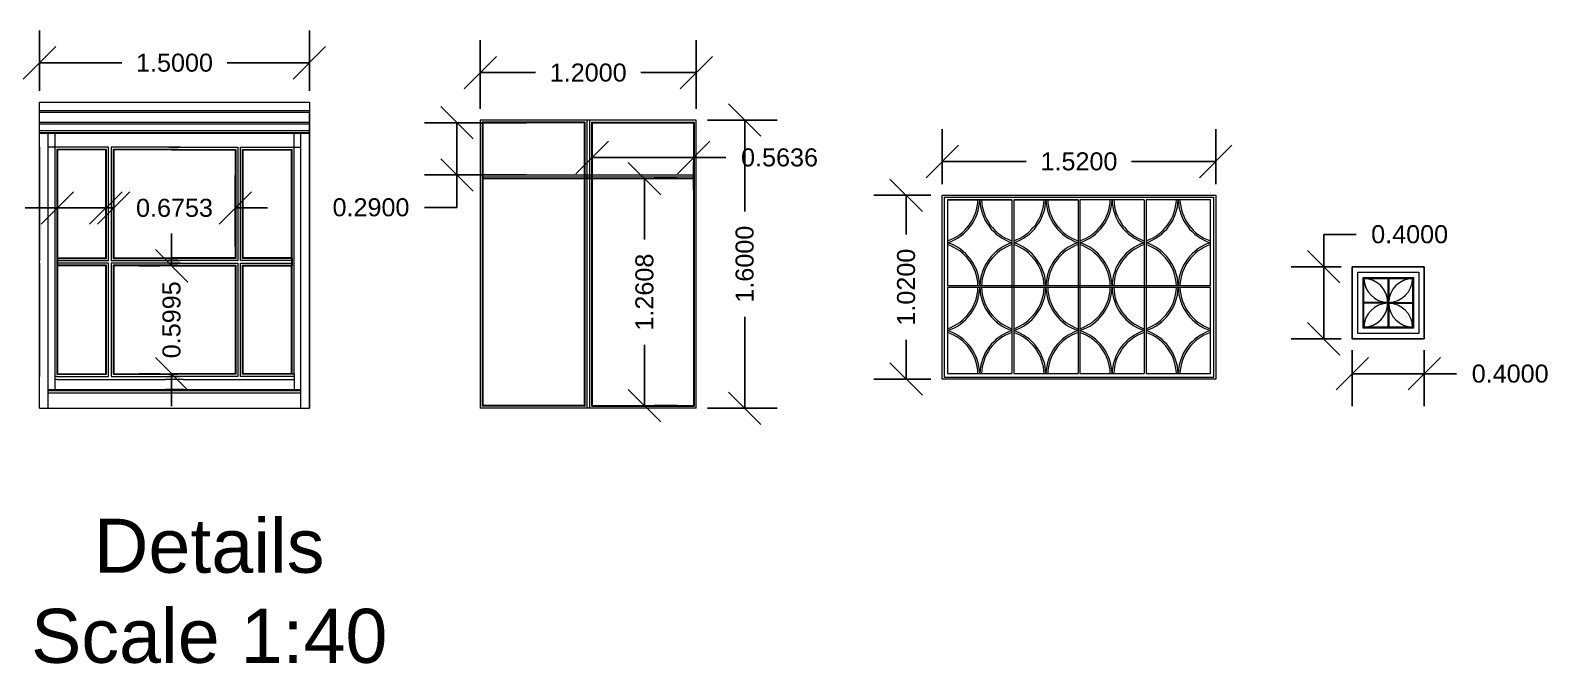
# Model space of a CAD drawing. Header units: inches. Extents: x 16.3 to 32.1, y 12.3 to 22.2.
# Drawn here: x 23.67 to 32.1, y 12.26 to 15.77 of the extents above; entities that cross this region are included whole.
import ezdxf

# ---------------------------------------------------------------- set-up
doc = ezdxf.new("R2010")
doc.units = ezdxf.units.IN
doc.header["$MEASUREMENT"] = 0
doc.layers.add('wall', color=5, linetype='Continuous')
doc.styles.get("Standard").update_dxf_attribs({"font": 'arial.ttf'})
doc.dimstyles.get("Standard").update_dxf_attribs({"dimtxt": 0.1, "dimasz": 0.18, "dimexe": 0.18, "dimexo": 0.0625, "dimgap": 0.09, "dimtad": 0, "dimtoh": 1, "dimdec": 4, "dimzin": 0, "dimdsep": 46, "dimtxsty": 'Standard', "dimblk": 'OBLIQUE', "dimcen": 0.09, "dimadec": 0, "dimazin": 0, "dimtfac": 1, "dimtdec": 4, "dimtofl": 0, "dimtmove": 0, "dimatfit": 3, "dimldrblk": 'OBLIQUE', "dimfxl": 1, "dimtolj": 1, "dimtzin": 0, "dimarcsym": 0})

# ---------------------------------------------------------------- blocks, each defined once
blk = doc.blocks.new('_Oblique')
at = {"color": 0, "linetype": 'ByBlock', "lineweight": -2}
blk.add_line((-0.5, -0.5), (0.5, 0.5), dxfattribs=at)
blk = doc.blocks.new('*D39')
at = {"color": 0, "lineweight": -2, "transparency": 16777216}
for p, q in [((23.7235, 15.436), (23.7235, 15.7717)), ((25.2235, 15.436), (25.2235, 15.7717)), ((23.7235, 15.5917), (24.1808, 15.5917)), ((25.2235, 15.5917), (24.7662, 15.5917))]:
    blk.add_line(p, q, dxfattribs=at)
at = {"layer": 'Defpoints', "color": 0, "lineweight": 9, "transparency": 16777216}
for p in [(25.2235, 15.5917), (23.7235, 15.3735), (25.2235, 15.3735)]:
    blk.add_point(p, dxfattribs=at)
at = {"color": 0, "lineweight": -2, "transparency": 16777216, "xscale": 0.18, "yscale": 0.18, "zscale": 0.18, "rotation": 180}
blk.add_blockref('_Oblique', (23.7235, 15.5917), dxfattribs=at)
at = {"color": 0, "lineweight": -2, "transparency": 16777216, "xscale": 0.18, "yscale": 0.18, "zscale": 0.18}
blk.add_blockref('_Oblique', (25.2235, 15.5917), dxfattribs=at)
at = {"color": 0, "lineweight": 9, "transparency": 16777216, "insert": (24.4735, 15.5917), "char_height": 0.1, "attachment_point": 5}
blk.add_mtext('\\A1;1.5000', dxfattribs=at)
blk = doc.blocks.new('*D41')
at = {"color": 0, "lineweight": -2, "transparency": 16777216}
for p, q in [((24.1359, 14.5709), (24.1359, 14.9658)), ((24.8112, 14.5709), (24.8112, 14.9658)), ((24.1359, 14.7858), (23.9559, 14.7858)), ((24.8112, 14.7858), (24.9912, 14.7858))]:
    blk.add_line(p, q, dxfattribs=at)
at = {"layer": 'Defpoints', "color": 0, "lineweight": 9, "transparency": 16777216}
for p in [(24.8112, 14.7858), (24.1359, 14.5084), (24.8112, 14.5084)]:
    blk.add_point(p, dxfattribs=at)
at = {"color": 0, "lineweight": -2, "transparency": 16777216, "xscale": 0.18, "yscale": 0.18, "zscale": 0.18}
blk.add_blockref('_Oblique', (24.1359, 14.7858), dxfattribs=at)
at = {"color": 0, "lineweight": -2, "transparency": 16777216, "xscale": 0.18, "yscale": 0.18, "zscale": 0.18, "rotation": 180}
blk.add_blockref('_Oblique', (24.8112, 14.7858), dxfattribs=at)
at = {"color": 0, "lineweight": 9, "transparency": 16777216, "insert": (24.4735, 14.7858), "char_height": 0.1, "attachment_point": 5}
blk.add_mtext('\\A1;0.6753', dxfattribs=at)
blk = doc.blocks.new('*D42')
at = {"color": 0, "lineweight": -2, "transparency": 16777216}
for p, q in [((23.823, 14.8483), (23.823, 14.9658)), ((24.092, 14.8483), (24.092, 14.9658)), ((23.823, 14.7858), (23.643, 14.7858)), ((24.092, 14.7858), (23.823, 14.7858))]:
    blk.add_line(p, q, dxfattribs=at)
at = {"layer": 'Defpoints', "color": 0, "lineweight": 9, "transparency": 16777216}
for p in [(23.823, 14.7858), (23.823, 14.7858), (24.092, 14.7858)]:
    blk.add_point(p, dxfattribs=at)
at = {"color": 0, "lineweight": -2, "transparency": 16777216, "xscale": 0.18, "yscale": 0.18, "zscale": 0.18, "rotation": 180}
blk.add_blockref('_Oblique', (23.823, 14.7858), dxfattribs=at)
at = {"color": 0, "lineweight": -2, "transparency": 16777216, "xscale": 0.18, "yscale": 0.18, "zscale": 0.18}
blk.add_blockref('_Oblique', (24.092, 14.7858), dxfattribs=at)
at = {"color": 0, "lineweight": 9, "transparency": 16777216, "insert": (23.3551, 14.7858), "char_height": 0.1, "attachment_point": 5}
blk.add_mtext('\\A1;0.2691', dxfattribs=at)
blk = doc.blocks.new('*D43')
at = {"color": 0, "lineweight": -2, "transparency": 16777216}
for p, q in [((24.4573, 14.4645), (24.4573, 14.6445)), ((24.3948, 14.4645), (24.2773, 14.4645)), ((24.3948, 13.865), (24.2773, 13.865)), ((24.4573, 13.865), (24.4573, 13.685))]:
    blk.add_line(p, q, dxfattribs=at)
at = {"layer": 'Defpoints', "color": 0, "lineweight": 9, "transparency": 16777216}
for p in [(24.4573, 14.4645), (24.4573, 13.865), (24.4573, 13.865)]:
    blk.add_point(p, dxfattribs=at)
at = {"color": 0, "lineweight": -2, "transparency": 16777216, "xscale": 0.18, "yscale": 0.18, "zscale": 0.18}
for p, rotation in [((24.4573, 14.4645), 270), ((24.4573, 13.865), 90)]:
    blk.add_blockref('_Oblique', p, dxfattribs=dict(at, rotation=rotation))
at = {"color": 0, "lineweight": 9, "transparency": 16777216, "insert": (24.4573, 14.1648), "char_height": 0.1, "attachment_point": 5, "rotation": 90}
blk.add_mtext('\\A1;0.5995', dxfattribs=at)
blk = doc.blocks.new('*D44')
at = {"color": 0, "lineweight": -2, "transparency": 16777216}
for p, q in [((27.4349, 15.2735), (27.8219, 15.2735)), ((27.6419, 15.2735), (27.6419, 14.7662)), ((27.6419, 13.6735), (27.6419, 14.1808)), ((27.4349, 13.6735), (27.8219, 13.6735))]:
    blk.add_line(p, q, dxfattribs=at)
at = {"layer": 'Defpoints', "color": 0, "lineweight": 9, "transparency": 16777216}
for p in [(27.3724, 15.2735), (27.3724, 13.6735), (27.6419, 13.6735)]:
    blk.add_point(p, dxfattribs=at)
at = {"color": 0, "lineweight": -2, "transparency": 16777216, "xscale": 0.18, "yscale": 0.18, "zscale": 0.18}
for p, rotation in [((27.6419, 15.2735), 90), ((27.6419, 13.6735), 270)]:
    blk.add_blockref('_Oblique', p, dxfattribs=dict(at, rotation=rotation))
at = {"color": 0, "lineweight": 9, "transparency": 16777216, "insert": (27.6419, 14.4735), "char_height": 0.1, "attachment_point": 5, "rotation": 90}
blk.add_mtext('\\A1;1.6000', dxfattribs=at)
blk = doc.blocks.new('*D45')
at = {"color": 0, "lineweight": -2, "transparency": 16777216}
for p, q in [((26.1724, 15.336), (26.1724, 15.7169)), ((27.3724, 15.336), (27.3724, 15.7169)), ((26.1724, 15.5369), (26.4797, 15.5369)), ((27.3724, 15.5369), (27.0651, 15.5369))]:
    blk.add_line(p, q, dxfattribs=at)
at = {"layer": 'Defpoints', "color": 0, "lineweight": 9, "transparency": 16777216}
for p in [(27.3724, 15.5369), (26.1724, 15.2735), (27.3724, 15.2735)]:
    blk.add_point(p, dxfattribs=at)
at = {"color": 0, "lineweight": -2, "transparency": 16777216, "xscale": 0.18, "yscale": 0.18, "zscale": 0.18, "rotation": 180}
blk.add_blockref('_Oblique', (26.1724, 15.5369), dxfattribs=at)
at = {"color": 0, "lineweight": -2, "transparency": 16777216, "xscale": 0.18, "yscale": 0.18, "zscale": 0.18}
blk.add_blockref('_Oblique', (27.3724, 15.5369), dxfattribs=at)
at = {"color": 0, "lineweight": 9, "transparency": 16777216, "insert": (26.7724, 15.5369), "char_height": 0.1, "attachment_point": 5}
blk.add_mtext('\\A1;1.2000', dxfattribs=at)
blk = doc.blocks.new('*D46')
at = {"color": 0, "lineweight": -2, "transparency": 16777216}
for p, q in [((26.7943, 15.0658), (27.3579, 15.0658)), ((26.7943, 15.0422), (26.7943, 14.8858)), ((27.3579, 15.0658), (27.5379, 15.0658)), ((27.3579, 15.0422), (27.3579, 14.8858))]:
    blk.add_line(p, q, dxfattribs=at)
at = {"layer": 'Defpoints', "color": 0, "lineweight": 9, "transparency": 16777216}
for p in [(26.7943, 15.1047), (27.3579, 15.1047), (27.3579, 15.0658)]:
    blk.add_point(p, dxfattribs=at)
at = {"color": 0, "lineweight": -2, "transparency": 16777216, "xscale": 0.18, "yscale": 0.18, "zscale": 0.18, "rotation": 180}
blk.add_blockref('_Oblique', (26.7943, 15.0658), dxfattribs=at)
at = {"color": 0, "lineweight": -2, "transparency": 16777216, "xscale": 0.18, "yscale": 0.18, "zscale": 0.18}
blk.add_blockref('_Oblique', (27.3579, 15.0658), dxfattribs=at)
at = {"color": 0, "lineweight": 9, "transparency": 16777216, "insert": (27.8355, 15.0658), "char_height": 0.1, "attachment_point": 5}
blk.add_mtext('\\A1;0.5636', dxfattribs=at)
blk = doc.blocks.new('*D47')
at = {"color": 0, "lineweight": -2, "transparency": 16777216}
for p, q in [((26.4287, 15.2589), (25.8628, 15.2589)), ((26.0428, 15.2589), (26.0428, 14.9689)), ((26.4287, 14.9689), (25.8628, 14.9689)), ((26.0428, 14.9689), (26.0428, 14.7889)), ((26.0428, 14.7889), (25.8628, 14.7889))]:
    blk.add_line(p, q, dxfattribs=at)
at = {"layer": 'Defpoints', "color": 0, "lineweight": 9, "transparency": 16777216}
for p in [(26.4912, 15.2589), (26.0428, 14.9689), (26.4912, 14.9689)]:
    blk.add_point(p, dxfattribs=at)
at = {"color": 0, "lineweight": -2, "transparency": 16777216, "xscale": 0.18, "yscale": 0.18, "zscale": 0.18}
for p, rotation in [((26.0428, 15.2589), 90), ((26.0428, 14.9689), 270)]:
    blk.add_blockref('_Oblique', p, dxfattribs=dict(at, rotation=rotation))
at = {"color": 0, "lineweight": 9, "transparency": 16777216, "insert": (25.5654, 14.7889), "char_height": 0.1, "attachment_point": 5}
blk.add_mtext('\\A1;0.2900', dxfattribs=at)
blk = doc.blocks.new('*D48')
at = {"color": 0, "lineweight": -2, "transparency": 16777216}
for p, q in [((27.0851, 14.9489), (27.0851, 14.6114)), ((27.1386, 14.9489), (27.2651, 14.9489)), ((27.0851, 13.6881), (27.0851, 14.0255)), ((27.1386, 13.6881), (27.2651, 13.6881))]:
    blk.add_line(p, q, dxfattribs=at)
at = {"layer": 'Defpoints', "color": 0, "lineweight": 9, "transparency": 16777216}
for p in [(27.0761, 14.9489), (27.0761, 13.6881), (27.0851, 13.6881)]:
    blk.add_point(p, dxfattribs=at)
at = {"color": 0, "lineweight": -2, "transparency": 16777216, "xscale": 0.18, "yscale": 0.18, "zscale": 0.18}
for p, rotation in [((27.0851, 14.9489), 90), ((27.0851, 13.6881), 270)]:
    blk.add_blockref('_Oblique', p, dxfattribs=dict(at, rotation=rotation))
at = {"color": 0, "lineweight": 9, "transparency": 16777216, "insert": (27.0851, 14.3185), "char_height": 0.1, "attachment_point": 5, "rotation": 90}
blk.add_mtext('\\A1;1.2608', dxfattribs=at)
blk = doc.blocks.new('*D49')
at = {"color": 0, "lineweight": -2, "transparency": 16777216}
for p, q in [((28.7393, 14.9185), (28.7393, 15.2238)), ((30.2593, 14.9185), (30.2593, 15.2238)), ((28.7393, 15.0438), (29.2066, 15.0438)), ((30.2593, 15.0438), (29.792, 15.0438))]:
    blk.add_line(p, q, dxfattribs=at)
at = {"layer": 'Defpoints', "color": 0, "lineweight": 9, "transparency": 16777216}
for p in [(30.2593, 15.0438), (28.7393, 14.856), (30.2593, 14.856)]:
    blk.add_point(p, dxfattribs=at)
at = {"color": 0, "lineweight": -2, "transparency": 16777216, "xscale": 0.18, "yscale": 0.18, "zscale": 0.18, "rotation": 180}
blk.add_blockref('_Oblique', (28.7393, 15.0438), dxfattribs=at)
at = {"color": 0, "lineweight": -2, "transparency": 16777216, "xscale": 0.18, "yscale": 0.18, "zscale": 0.18}
blk.add_blockref('_Oblique', (30.2593, 15.0438), dxfattribs=at)
at = {"color": 0, "lineweight": 9, "transparency": 16777216, "insert": (29.4993, 15.0438), "char_height": 0.1, "attachment_point": 5}
blk.add_mtext('\\A1;1.5200', dxfattribs=at)
blk = doc.blocks.new('*D51')
at = {"color": 0, "lineweight": -2, "transparency": 16777216}
for p, q in [((30.8592, 14.4593), (30.8592, 14.6393)), ((30.8592, 14.6393), (31.0392, 14.6393)), ((30.9553, 14.4593), (30.6792, 14.4593)), ((30.8592, 14.0593), (30.8592, 14.4593)), ((30.9553, 14.0593), (30.6792, 14.0593))]:
    blk.add_line(p, q, dxfattribs=at)
at = {"layer": 'Defpoints', "color": 0, "lineweight": 9, "transparency": 16777216}
for p in [(30.8592, 14.4593), (31.0178, 14.4593), (31.0178, 14.0593)]:
    blk.add_point(p, dxfattribs=at)
at = {"color": 0, "lineweight": -2, "transparency": 16777216, "xscale": 0.18, "yscale": 0.18, "zscale": 0.18}
for p, rotation in [((30.8592, 14.4593), 90), ((30.8592, 14.0593), 270)]:
    blk.add_blockref('_Oblique', p, dxfattribs=dict(at, rotation=rotation))
at = {"color": 0, "lineweight": 9, "transparency": 16777216, "insert": (31.3366, 14.6393), "char_height": 0.1, "attachment_point": 5}
blk.add_mtext('\\A1;0.4000', dxfattribs=at)
blk = doc.blocks.new('*D52')
at = {"color": 0, "lineweight": -2, "transparency": 16777216}
for p, q in [((31.0178, 13.9968), (31.0178, 13.6855)), ((31.4178, 13.9968), (31.4178, 13.6855)), ((31.0178, 13.8655), (31.4178, 13.8655)), ((31.4178, 13.8655), (31.5978, 13.8655))]:
    blk.add_line(p, q, dxfattribs=at)
at = {"layer": 'Defpoints', "color": 0, "lineweight": 9, "transparency": 16777216}
for p in [(31.0178, 14.0593), (31.4178, 14.0593), (31.4178, 13.8655)]:
    blk.add_point(p, dxfattribs=at)
at = {"color": 0, "lineweight": -2, "transparency": 16777216, "xscale": 0.18, "yscale": 0.18, "zscale": 0.18, "rotation": 180}
blk.add_blockref('_Oblique', (31.0178, 13.8655), dxfattribs=at)
at = {"color": 0, "lineweight": -2, "transparency": 16777216, "xscale": 0.18, "yscale": 0.18, "zscale": 0.18}
blk.add_blockref('_Oblique', (31.4178, 13.8655), dxfattribs=at)
at = {"color": 0, "lineweight": 9, "transparency": 16777216, "insert": (31.8952, 13.8655), "char_height": 0.1, "attachment_point": 5}
blk.add_mtext('\\A1;0.4000', dxfattribs=at)
blk = doc.blocks.new('*D62')
at = {"color": 0, "lineweight": -2, "transparency": 16777216}
for p, q in [((28.6768, 14.856), (28.359, 14.856)), ((28.539, 14.856), (28.539, 14.6387)), ((28.539, 13.836), (28.539, 14.0533)), ((28.6768, 13.836), (28.359, 13.836))]:
    blk.add_line(p, q, dxfattribs=at)
at = {"layer": 'Defpoints', "color": 0, "lineweight": 9, "transparency": 16777216}
for p in [(28.539, 14.856), (28.7393, 14.856), (28.7393, 13.836)]:
    blk.add_point(p, dxfattribs=at)
at = {"color": 0, "lineweight": -2, "transparency": 16777216, "xscale": 0.18, "yscale": 0.18, "zscale": 0.18}
for p, rotation in [((28.539, 14.856), 90), ((28.539, 13.836), 270)]:
    blk.add_blockref('_Oblique', p, dxfattribs=dict(at, rotation=rotation))
at = {"color": 0, "lineweight": 9, "transparency": 16777216, "insert": (28.539, 14.346), "char_height": 0.1, "attachment_point": 5, "rotation": 90}
blk.add_mtext('\\A1;1.0200', dxfattribs=at)

msp = doc.modelspace()

# ---------------------------------------------------------------- linework, layer by layer
at = {"lineweight": 9}
for p, q in [((23.72354, 13.67348), (23.72354, 15.37348)), ((23.72354, 15.37348), (25.22354, 15.37348)), ((25.22354, 15.37348), (25.22354, 13.67348)), ((23.72354, 15.32696), (25.22354, 15.32696)), ((23.72354, 13.67348), (23.72354, 15.31696)), ((23.72354, 15.31696), (25.22354, 15.31696)), ((23.72354, 15.26263), (25.22354, 15.26263)), ((25.22354, 13.67348), (25.22354, 15.31696)), ((27.37237, 15.27348), (26.17237, 15.27348)), ((26.17237, 15.27348), (26.17237, 13.67348)), ((26.75336, 15.26178), (26.18389, 15.26178)), ((26.18389, 15.26178), (26.18389, 13.68517)), ((26.75336, 15.26178), (26.75336, 13.68517)), ((26.76506, 15.27348), (26.76506, 13.67348)), ((26.77968, 15.27348), (26.77968, 13.67348)), ((26.79138, 15.26178), (27.36085, 15.26178)), ((26.79138, 15.26178), (26.79138, 13.68517)), ((27.36085, 15.26178), (27.36085, 13.68517)), ((27.37237, 13.67348), (27.37237, 15.27348)), ((25.22354, 15.21461), (23.72354, 15.21461)), ((25.22354, 15.20291), (23.72354, 15.20291)), ((25.22354, 15.19999), (23.72354, 15.19999)), ((23.80835, 15.19999), (23.80835, 13.77729)), ((23.82005, 15.20291), (23.82005, 15.19999)), ((25.13874, 13.86502), (25.13874, 15.19999)), ((26.75044, 15.25885), (26.18682, 15.25885)), ((26.18682, 15.25885), (26.18682, 13.6881)), ((26.18682, 15.25885), (26.18682, 14.95885)), ((26.18682, 15.25885), (26.18682, 15.23885)), ((26.75044, 15.25885), (26.75044, 13.6881)), ((26.7943, 15.25885), (27.35793, 15.25885)), ((26.7943, 15.25885), (26.7943, 13.6881)), ((27.35793, 15.25885), (27.35793, 13.6881)), ((23.72356, 15.12249), (23.72356, 14.49376)), ((24.10665, 15.12249), (23.77106, 15.12249)), ((23.82005, 15.11079), (23.82005, 13.8621)), ((23.82297, 15.11079), (23.82005, 15.11079)), ((24.09495, 15.11079), (23.82297, 15.11079)), ((24.09203, 15.10787), (23.82297, 15.10787)), ((23.82297, 15.10787), (23.82297, 14.50838)), ((24.09203, 14.50838), (24.09203, 15.10787)), ((24.09495, 14.50545), (24.09495, 15.11079)), ((24.10665, 14.49376), (24.10665, 15.12249)), ((24.50436, 15.12249), (24.12127, 15.12249)), ((24.12127, 15.12249), (24.12127, 14.49376)), ((24.49267, 15.11079), (24.13297, 15.11079)), ((24.13297, 15.11079), (24.13297, 14.50545)), ((24.48974, 15.10787), (24.1359, 15.10787)), ((24.1359, 15.10787), (24.1359, 14.50838)), ((24.44272, 15.12249), (24.82581, 15.12249)), ((24.45442, 15.11079), (24.81412, 15.11079)), ((24.45734, 15.10787), (24.81119, 15.10787)), ((24.81119, 15.10787), (24.81119, 14.50838)), ((24.81412, 15.11079), (24.81412, 14.50545)), ((24.82581, 15.12249), (24.82581, 14.49376)), ((24.84043, 14.49376), (24.84043, 15.12249)), ((24.84043, 15.12249), (25.17602, 15.12249)), ((24.85213, 14.50545), (24.85213, 15.11079)), ((24.85213, 15.11079), (25.12704, 15.11079)), ((24.85506, 14.50838), (24.85506, 15.10787)), ((24.85506, 15.10787), (25.12704, 15.10787)), ((25.12412, 14.50838), (25.12412, 15.11079)), ((25.12704, 14.50838), (25.12704, 15.11079)), ((25.22352, 15.12249), (25.22352, 14.49376)), ((26.18682, 14.96885), (26.75044, 14.96885)), ((26.18682, 14.95885), (26.75044, 14.95885)), ((26.18682, 14.94885), (26.75044, 14.94885)), ((26.75336, 14.96885), (26.79138, 14.96885)), ((26.75336, 14.95885), (26.79138, 14.95885)), ((26.75336, 14.94885), (26.79138, 14.94885)), ((26.7943, 14.96885), (27.35793, 14.96885)), ((26.7943, 14.95885), (27.35793, 14.95885)), ((26.7943, 14.94885), (27.35793, 14.94885)), ((28.74927, 14.846), (30.24927, 14.846)), ((28.74927, 14.846), (28.74927, 13.846)), ((30.24927, 13.846), (30.24927, 14.846)), ((28.76927, 14.83169), (29.12677, 14.83169)), ((29.12677, 14.83169), (29.12677, 13.866)), ((29.13677, 14.83169), (29.49427, 14.83169)), ((29.13677, 14.83169), (29.13677, 13.866)), ((29.49427, 14.83169), (29.49427, 13.866)), ((29.50427, 14.83169), (29.50427, 13.866)), ((29.86177, 14.83169), (29.86177, 13.866)), ((29.87177, 14.83169), (29.87177, 13.866)), ((23.82297, 14.50838), (24.09203, 14.50838)), ((23.82297, 14.50545), (24.09495, 14.50545)), ((23.82297, 14.50545), (23.82297, 14.46744)), ((24.13297, 14.50545), (24.49267, 14.50545)), ((24.1359, 14.50838), (24.48974, 14.50838)), ((24.81412, 14.50545), (24.45442, 14.50545)), ((24.81119, 14.50838), (24.45734, 14.50838)), ((25.12412, 14.50545), (24.85213, 14.50545)), ((25.12412, 14.50838), (24.85506, 14.50838)), ((25.12412, 14.50545), (25.12412, 14.46744)), ((25.12704, 14.50838), (25.12704, 14.46451)), ((23.72356, 14.47913), (23.72356, 13.8504)), ((23.82297, 14.49376), (24.10665, 14.49376)), ((24.10665, 14.47913), (23.82297, 14.47913)), ((24.09495, 14.46744), (23.82297, 14.46744)), ((24.09203, 14.46451), (23.82297, 14.46451)), ((23.82297, 14.46451), (23.82297, 13.86502)), ((24.09203, 13.86502), (24.09203, 14.46451)), ((24.09495, 13.8621), (24.09495, 14.46744)), ((24.10665, 13.8504), (24.10665, 14.47913)), ((24.12127, 14.49376), (24.50436, 14.49376)), ((24.50436, 14.47913), (24.12127, 14.47913)), ((24.12127, 14.47913), (24.12127, 13.8504)), ((24.49267, 14.46744), (24.13297, 14.46744)), ((24.13297, 14.46744), (24.13297, 13.8621)), ((24.48974, 14.46451), (24.1359, 14.46451)), ((24.1359, 14.46451), (24.1359, 13.86502)), ((24.82581, 14.49376), (24.44272, 14.49376)), ((24.44272, 14.47913), (24.82581, 14.47913)), ((24.45442, 14.46744), (24.81412, 14.46744)), ((24.45734, 14.46451), (24.81119, 14.46451)), ((24.81119, 14.46451), (24.81119, 13.86502)), ((24.81412, 14.46744), (24.81412, 13.8621)), ((24.82581, 14.47913), (24.82581, 13.8504)), ((25.12412, 14.49376), (24.84043, 14.49376)), ((24.84043, 13.8504), (24.84043, 14.47913)), ((24.84043, 14.47913), (25.12412, 14.47913)), ((24.85213, 13.8621), (24.85213, 14.46744)), ((24.85213, 14.46744), (25.12412, 14.46744)), ((24.85506, 13.86502), (24.85506, 14.46451)), ((24.85506, 14.46451), (25.12412, 14.46451)), ((25.12412, 13.86502), (25.12412, 14.46451)), ((25.12704, 13.86502), (25.12704, 14.46451)), ((25.22352, 14.47913), (25.22352, 13.8504)), ((31.41781, 14.45926), (31.01781, 14.45926)), ((31.01781, 14.45926), (31.01781, 14.05926)), ((31.41781, 14.05926), (31.41781, 14.45926)), ((30.22927, 14.35385), (28.76927, 14.35385)), ((30.22927, 14.34385), (28.76927, 14.34385)), ((31.21531, 14.39426), (31.21531, 14.12426)), ((31.22031, 14.39426), (31.22031, 14.12426)), ((31.22031, 14.26176), (31.08281, 14.26176)), ((31.22031, 14.25676), (31.08281, 14.25676)), ((31.22031, 14.26176), (31.35281, 14.26176)), ((31.22031, 14.25676), (31.35281, 14.25676)), ((31.01781, 14.05926), (31.41781, 14.05926)), ((23.82005, 13.8504), (23.80835, 13.8504)), ((23.82005, 13.83284), (23.80835, 13.83284)), ((23.82005, 13.8621), (24.09495, 13.8621)), ((23.82005, 13.8504), (24.10665, 13.8504)), ((23.82005, 13.83284), (24.42383, 13.83284)), ((23.82297, 13.86502), (24.09203, 13.86502)), ((24.12127, 13.8504), (24.50436, 13.8504)), ((24.13297, 13.8621), (24.49267, 13.8621)), ((24.1359, 13.86502), (24.48974, 13.86502)), ((24.52326, 13.83284), (24.42383, 13.83284)), ((24.82581, 13.8504), (24.44272, 13.8504)), ((24.81412, 13.8621), (24.45442, 13.8621)), ((24.81119, 13.86502), (24.45734, 13.86502)), ((24.52326, 13.83284), (25.13874, 13.83284)), ((25.13874, 13.8504), (24.84043, 13.8504)), ((25.13874, 13.8621), (24.85213, 13.8621)), ((25.12412, 13.86502), (24.85506, 13.86502)), ((25.13874, 13.86502), (25.12704, 13.86502)), ((25.13874, 13.86502), (25.13874, 13.77729)), ((28.74927, 13.846), (30.24927, 13.846)), ((23.77106, 13.77729), (24.42383, 13.77729)), ((23.77106, 13.77144), (25.17602, 13.77144)), ((23.77106, 13.75973), (25.17602, 13.75973)), ((24.52326, 13.77729), (24.42383, 13.77729)), ((24.52326, 13.77729), (25.17602, 13.77729)), ((23.72354, 13.67348), (25.22354, 13.67348)), ((27.37237, 13.67348), (26.17237, 13.67348)), ((26.75044, 13.68517), (26.18389, 13.68517)), ((26.75044, 13.6881), (26.18682, 13.6881)), ((26.75044, 13.68517), (26.75336, 13.68517)), ((26.7943, 13.68517), (26.79138, 13.68517)), ((26.7943, 13.6881), (27.35793, 13.6881)), ((26.7943, 13.68517), (27.36085, 13.68517))]:
    msp.add_line(p, q, dxfattribs=at)
for points in [[(28.73927, 14.856), (30.25927, 14.856), (30.25927, 13.836), (28.73927, 13.836)], [(31.01781, 14.45926), (31.41781, 14.45926), (31.41781, 14.05926), (31.01781, 14.05926)], [(31.04781, 14.42926), (31.38781, 14.42926), (31.38781, 14.08926), (31.04781, 14.08926)], [(31.07781, 14.39926), (31.35781, 14.39926), (31.35781, 14.11926), (31.07781, 14.11926)], [(31.08281, 14.39426), (31.35281, 14.39426), (31.35281, 14.12426), (31.08281, 14.12426)]]:
    msp.add_lwpolyline(points, close=True, dxfattribs=at)
for points in [[(29.12677, 14.83169), (28.76927, 14.83169), (28.76927, 14.35385)], [(29.49427, 14.83169), (29.13677, 14.83169)], [(29.86177, 14.83169), (29.50427, 14.83169)], [(30.22927, 14.35385), (30.22927, 14.83169), (29.87177, 14.83169)], [(28.76927, 14.34385), (28.76927, 13.866), (29.12677, 13.866)], [(29.87177, 13.866), (30.22927, 13.866), (30.22927, 14.34385)], [(29.13677, 13.866), (29.49427, 13.866)], [(29.50427, 13.866), (29.86177, 13.866)]]:
    msp.add_lwpolyline(points, dxfattribs=at)
for centre, radius, start, end in [((28.68941, 14.83885), 0.25871, 287.980403, 358.415939), ((28.68941, 14.83885), 0.24871, 288.729665, 358.352231), ((29.20663, 14.83885), 0.25871, 181.584061, 252.019597), ((29.20663, 14.83885), 0.24871, 181.647769, 251.270335), ((29.05691, 14.83885), 0.25871, 287.980403, 358.415939), ((29.05691, 14.83885), 0.24871, 288.729665, 358.352231), ((29.57413, 14.83885), 0.25871, 181.584061, 252.019597), ((29.57413, 14.83885), 0.24871, 181.647769, 251.270335), ((29.42441, 14.83885), 0.25871, 287.980403, 358.415939), ((29.42441, 14.83885), 0.24871, 288.729665, 358.352231), ((29.94163, 14.83885), 0.25871, 181.584061, 252.019597), ((29.94163, 14.83885), 0.24871, 181.647769, 251.270335), ((29.79191, 14.83885), 0.25871, 287.980403, 358.415939), ((29.79191, 14.83885), 0.24871, 288.729665, 358.352231), ((30.30913, 14.83885), 0.25871, 181.584061, 252.019597), ((30.30913, 14.83885), 0.24871, 181.647769, 251.270335), ((28.68941, 14.34669), 0.25871, 1.584061, 72.019597), ((29.20663, 14.34669), 0.25871, 107.980403, 178.415939), ((29.05691, 14.34669), 0.25871, 1.584061, 72.019597), ((29.57413, 14.34669), 0.25871, 107.980403, 178.415939), ((29.42441, 14.34669), 0.25871, 1.584061, 72.019597), ((29.94163, 14.34669), 0.25871, 107.980403, 178.415939), ((29.79191, 14.34669), 0.25871, 1.584061, 72.019597), ((30.30913, 14.34669), 0.25871, 107.980403, 178.415939), ((28.68941, 14.34669), 0.24871, 1.647769, 71.270335), ((29.20663, 14.34669), 0.24871, 108.729665, 178.352231), ((29.05691, 14.34669), 0.24871, 1.647769, 71.270335), ((29.57413, 14.34669), 0.24871, 108.729665, 178.352231), ((29.42441, 14.34669), 0.24871, 1.647769, 71.270335), ((29.94163, 14.34669), 0.24871, 108.729665, 178.352231), ((29.79191, 14.34669), 0.24871, 1.647769, 71.270335), ((30.30913, 14.34669), 0.24871, 108.729665, 178.352231), ((28.68941, 14.35101), 0.24871, 288.729665, 358.352231), ((28.68941, 14.351), 0.25871, 287.980403, 358.415939), ((29.20663, 14.351), 0.25871, 181.584061, 252.019597), ((29.20663, 14.35101), 0.24871, 181.647769, 251.270335), ((29.05691, 14.35101), 0.24871, 288.729665, 358.352231), ((29.05691, 14.351), 0.25871, 287.980403, 358.415939), ((29.57413, 14.351), 0.25871, 181.584061, 252.019597), ((29.57413, 14.35101), 0.24871, 181.647769, 251.270335), ((29.42441, 14.35101), 0.24871, 288.729665, 358.352231), ((29.42441, 14.351), 0.25871, 287.980403, 358.415939), ((29.94163, 14.351), 0.25871, 181.584061, 252.019597), ((29.94163, 14.35101), 0.24871, 181.647769, 251.270335), ((29.79191, 14.35101), 0.24871, 288.729665, 358.352231), ((29.79191, 14.351), 0.25871, 287.980403, 358.415939), ((30.30913, 14.351), 0.25871, 181.584061, 252.019597), ((30.30913, 14.35101), 0.24871, 181.647769, 251.270335), ((31.08031, 14.25926), 0.13502, 1.060912, 88.939088), ((31.21781, 14.39676), 0.13502, 181.060912, 268.939088), ((31.35531, 14.25926), 0.13502, 91.060912, 178.939088), ((31.21781, 14.39676), 0.13502, 271.060912, 358.939088), ((31.08031, 14.25926), 0.13502, 271.060912, 358.939088), ((31.21781, 14.12176), 0.13502, 91.060912, 178.939088), ((31.35531, 14.25926), 0.13502, 181.060912, 268.939088), ((31.21781, 14.12176), 0.13502, 1.060912, 88.939088), ((28.68941, 13.85885), 0.25871, 1.584061, 72.019597), ((28.68941, 13.85886), 0.24871, 1.647769, 71.270335), ((29.20663, 13.85885), 0.25871, 107.980403, 178.415939), ((29.20663, 13.85886), 0.24871, 108.729665, 178.352231), ((29.05691, 13.85885), 0.25871, 1.584061, 72.019597), ((29.05691, 13.85886), 0.24871, 1.647769, 71.270335), ((29.57413, 13.85885), 0.25871, 107.980403, 178.415939), ((29.57413, 13.85886), 0.24871, 108.729665, 178.352231), ((29.42441, 13.85885), 0.25871, 1.584061, 72.019597), ((29.42441, 13.85886), 0.24871, 1.647769, 71.270335), ((29.94163, 13.85885), 0.25871, 107.980403, 178.415939), ((29.94163, 13.85886), 0.24871, 108.729665, 178.352231), ((29.79191, 13.85885), 0.25871, 1.584061, 72.019597), ((29.79191, 13.85886), 0.24871, 1.647769, 71.270335), ((30.30913, 13.85885), 0.25871, 107.980403, 178.415939), ((30.30913, 13.85886), 0.24871, 108.729665, 178.352231)]:
    msp.add_arc(centre, radius, start, end, dxfattribs=at)
at = {"layer": 'wall', "color": 0, "lineweight": 9}
for p, q in [((23.72354, 15.25263), (25.22354, 15.25263)), ((23.77106, 13.67348), (23.77106, 15.19999)), ((25.17602, 13.67348), (25.17602, 15.19999))]:
    msp.add_line(p, q, dxfattribs=at)

# ---------------------------------------------------------------- texts
at = {"lineweight": 9, "insert": (24.66654, 12.65808), "char_height": 0.3, "attachment_point": 5}
msp.add_mtext_dynamic_manual_height_columns('Details\\PScale 1:40', width=4.6229578, gutter_width=1, heights=[0], dxfattribs=at)

# ---------------------------------------------------------------- dimensions: what is measured, and where the dimension line sits
at = {"color": 41, "lineweight": 9, "true_color": 0xf4ee51}
for base, p1, p2, picture, middle in [((25.22354, 15.59169), (23.72354, 15.37348), (25.22354, 15.37348), '*D39', (24.47354, 15.59169)), ((27.37237, 15.53695), (26.17237, 15.27348), (27.37237, 15.27348), '*D45', (26.77237, 15.53695)), ((30.25927, 15.04382), (28.73927, 14.856), (30.25927, 14.856), '*D49', (29.49927, 15.04382)), ((27.35793, 15.06583), (26.7943, 15.10471), (27.35793, 15.10471), '*D46', (27.83546, 15.06583)), ((23.82297, 14.78581), (24.09203, 14.78581), (23.82297, 14.78581), '*D42', (23.35505, 14.78581)), ((24.81119, 14.78581), (24.1359, 14.50838), (24.81119, 14.50838), '*D41', (24.47354, 14.78581)), ((31.41781, 13.86548), (31.01781, 14.05926), (31.41781, 14.05926), '*D52', (31.89521, 13.86548))]:
    dim = msp.add_linear_dim(base=base, p1=p1, p2=p2, dimstyle='Standard', dxfattribs=at)
    dim.commit()
    dim.dimension.update_dxf_attribs({"geometry": picture, "text_midpoint": middle})
for base, p1, p2, picture, middle in [((26.04282, 14.96885), (26.49125, 15.25885), (26.49125, 14.96885), '*D47', (25.56542, 14.78885)), ((27.64189, 13.67348), (27.37237, 15.27348), (27.37237, 13.67348), '*D44', (27.64189, 14.47348)), ((27.085135, 13.688097), (27.076115, 14.948853), (27.076115, 13.688097), '*D48', (27.085135, 14.318475)), ((28.53898, 14.856), (28.73927, 13.836), (28.73927, 14.856), '*D62', (28.53898, 14.346)), ((30.85918, 14.45926), (31.01781, 14.05926), (31.01781, 14.45926), '*D51', (31.33659, 14.63926)), ((24.45734, 13.86502), (24.45734, 14.46451), (24.45734, 13.86502), '*D43', (24.45734, 14.16477))]:
    dim = msp.add_linear_dim(base=base, p1=p1, p2=p2, angle=90, dimstyle='Standard', dxfattribs=at)
    dim.commit()
    dim.dimension.update_dxf_attribs({"geometry": picture, "text_midpoint": middle})

doc.saveas('drawing.dxf')
